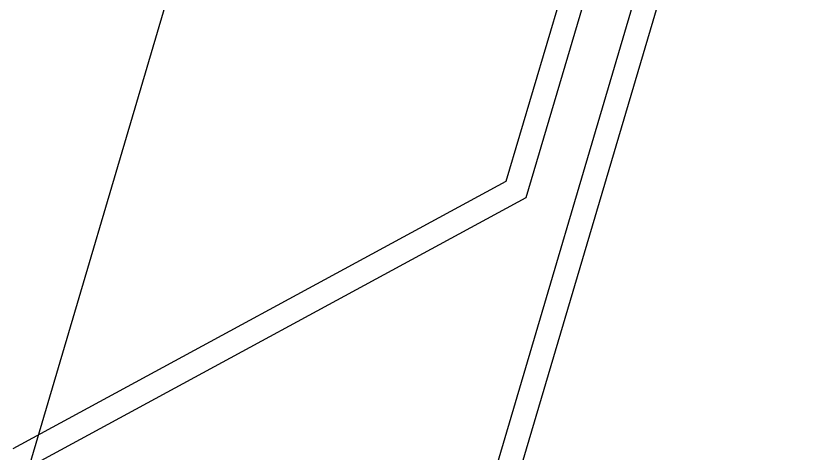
# Model space of a CAD drawing. Header units: millimetres. Extents: x 62878 to 70819, y -67946 to -61850.
# Drawn here: x 67529.26 to 67549.49, y -67092.64 to -67081.59 of the extents above; entities that cross this region are included whole.
import ezdxf

# ---------------------------------------------------------------- set-up
doc = ezdxf.new("R2010")
doc.units = ezdxf.units.MM
doc.layers.add('DOĞRAMA-yeni', color=40, linetype='Continuous')
doc.layers.add('ÇATI K', color=254, linetype='Continuous')

msp = doc.modelspace()

# ---------------------------------------------------------------- linework, layer by layer
at = {"layer": 'DOĞRAMA-yeni', "color": 122}
for p, q in [((67545.836, -67077.861), (67519.233, -67167.905)), ((67546.383, -67078.127), (67519.638, -67168.651)), ((67543.981, -67079.898), (67542.12, -67086.176)), ((67541.615, -67085.768), (67529.185, -67092.513)), ((67542.12, -67086.176), (67529.69, -67092.922))]:
    msp.add_line(p, q, dxfattribs=at)
at = {"layer": 'DOĞRAMA-yeni', "color": 122, "lineweight": -2}
msp.add_line((67543.406, -67079.727), (67541.615, -67085.768), dxfattribs=at)
at = {"layer": 'ÇATI K', "color": 0}
msp.add_line((67736.638, -66390.566), (67512.594, -67150.633), dxfattribs=at)

doc.saveas('drawing.dxf')
